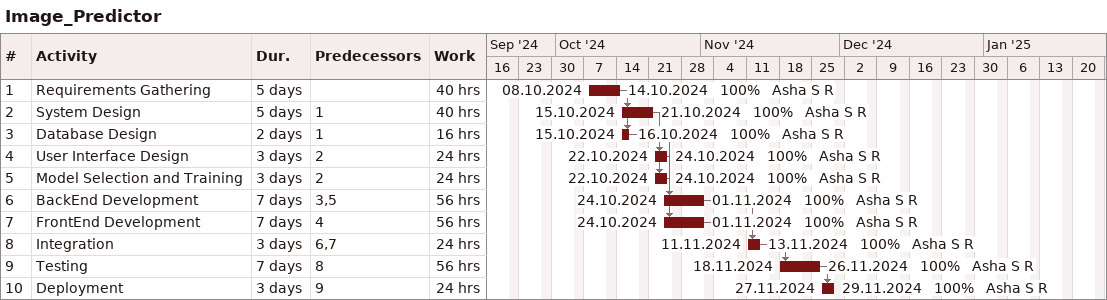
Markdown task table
Image_Predictor

| ID | Task | Duration | Start | Finish | Predecessors | Resources | % complete | Work (h) |
|---|---|---|---|---|---|---|---|---|
| 1 | Requirements Gathering | 5d | 2024-10-08 | 2024-10-14 |  | Asha S R | 100 | 40 |
| 2 | System Design | 5d | 2024-10-15 | 2024-10-21 | 1 | Asha S R | 100 | 40 |
| 3 | Database Design | 2d | 2024-10-15 | 2024-10-16 | 1 | Asha S R | 100 | 16 |
| 4 | User Interface Design | 3d | 2024-10-22 | 2024-10-24 | 2 | Asha S R | 100 | 24 |
| 5 | Model Selection and Training | 3d | 2024-10-22 | 2024-10-24 | 2 | Asha S R | 100 | 24 |
| 6 | BackEnd Development | 7d | 2024-10-24 | 2024-11-01 | 3, 5 | Asha S R | 100 | 56 |
| 7 | FrontEnd Development | 7d | 2024-10-24 | 2024-11-01 | 4 | Asha S R | 100 | 56 |
| 8 | Integration | 3d | 2024-11-11 | 2024-11-13 | 6, 7 | Asha S R | 100 | 24 |
| 9 | Testing | 7d | 2024-11-18 | 2024-11-26 | 8 | Asha S R | 100 | 56 |
| 10 | Deployment | 3d | 2024-11-27 | 2024-11-29 | 9 | Asha S R | 100 | 24 |
